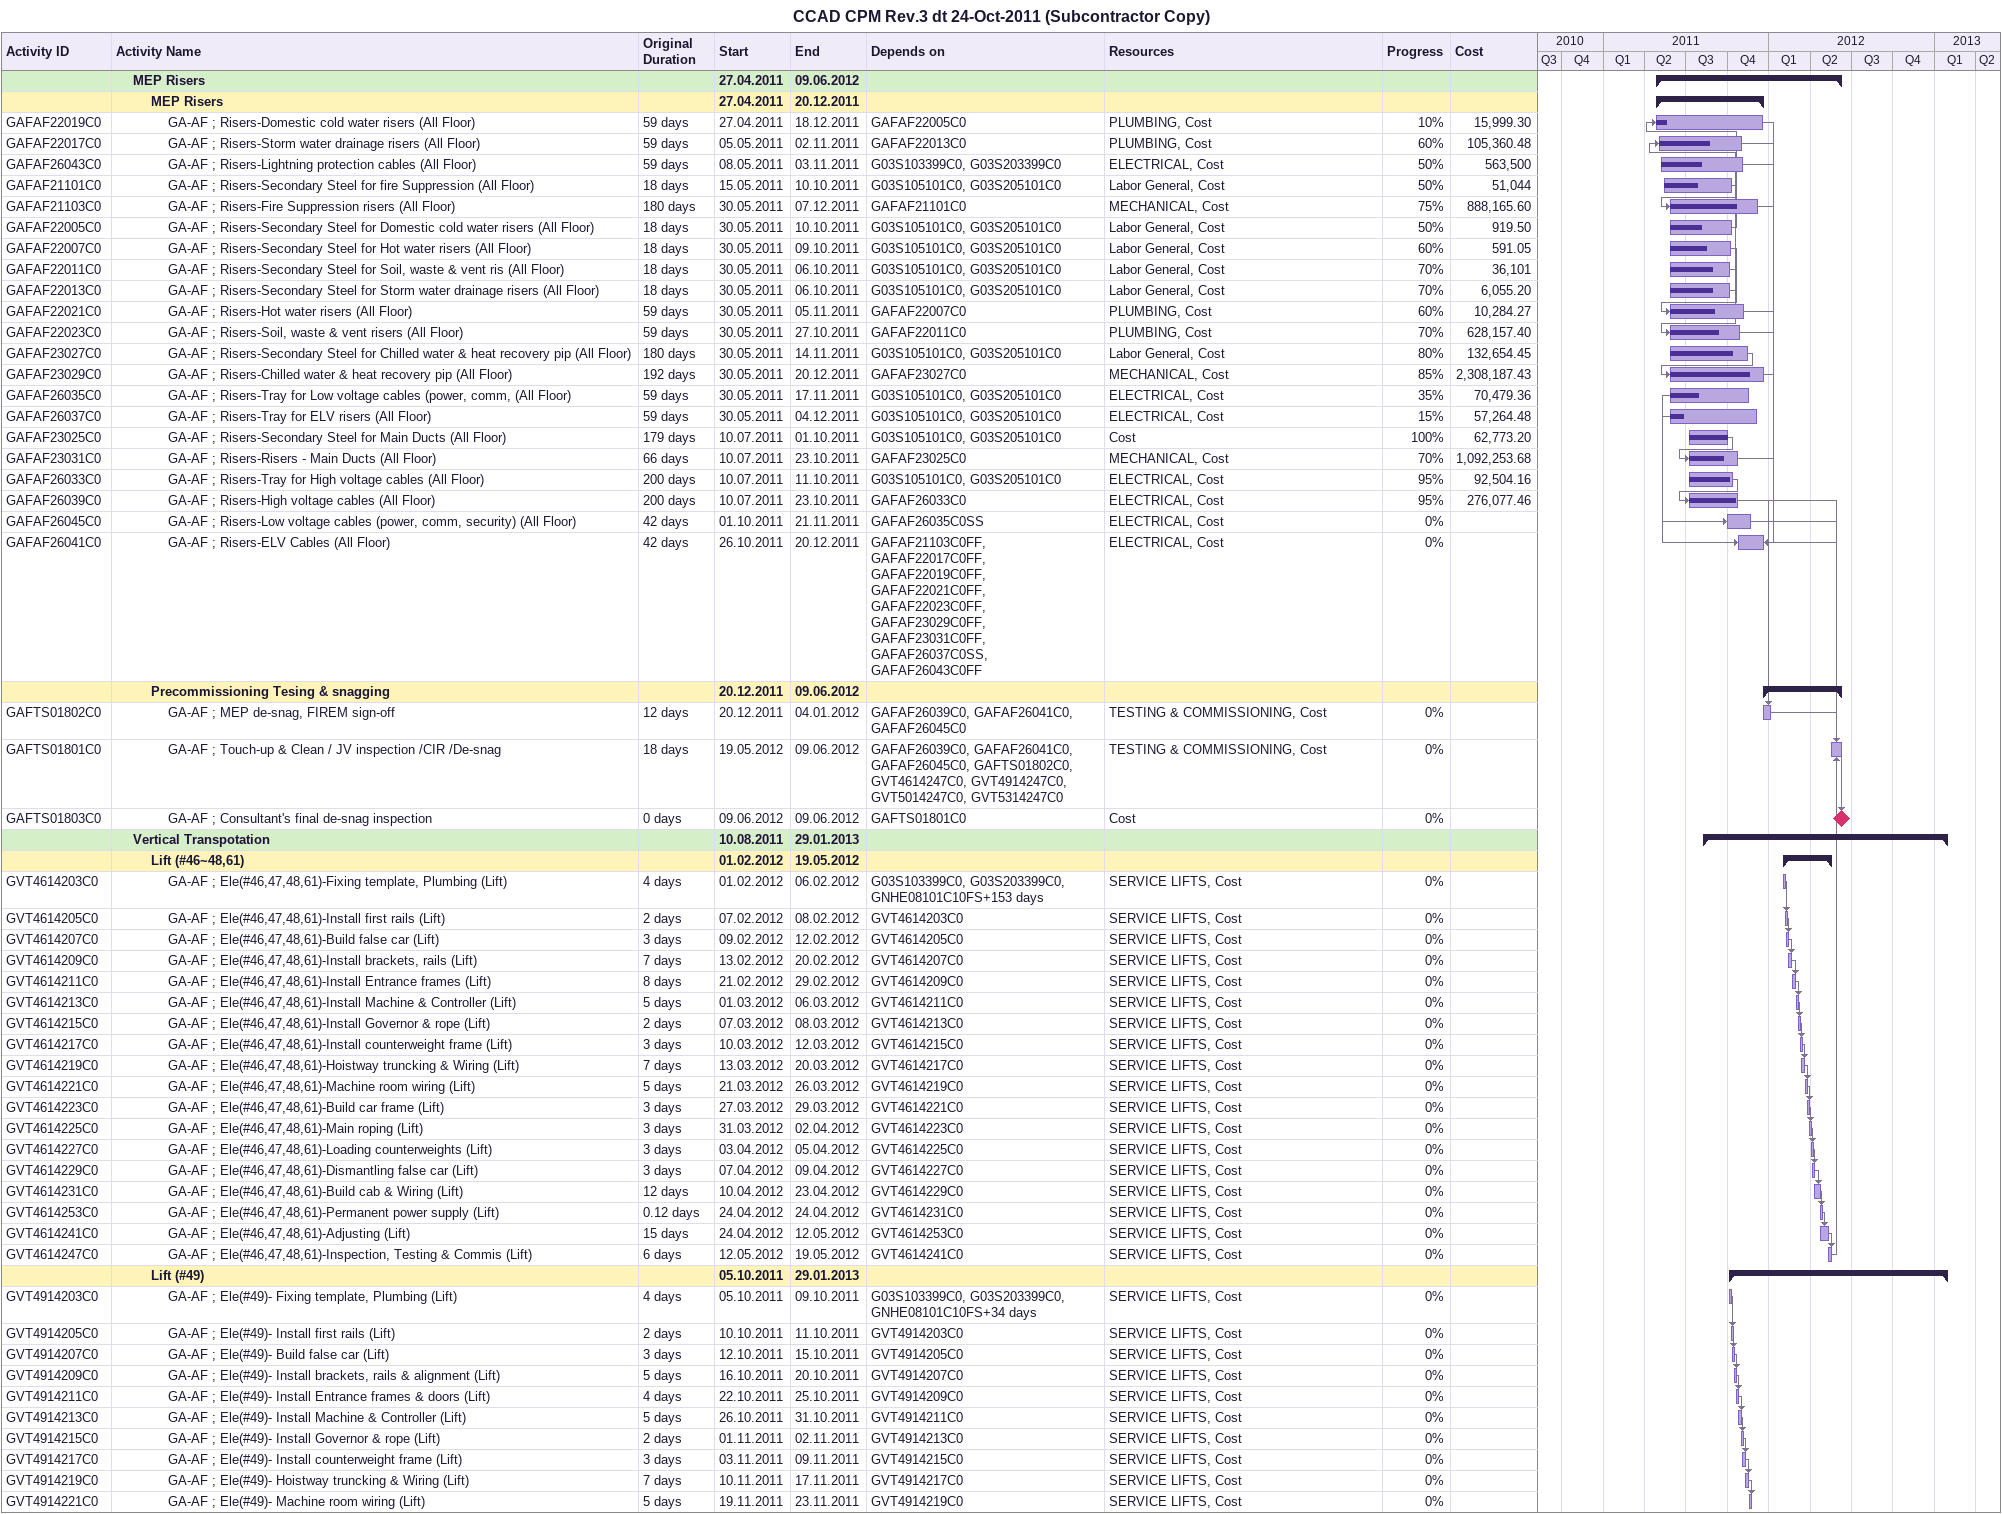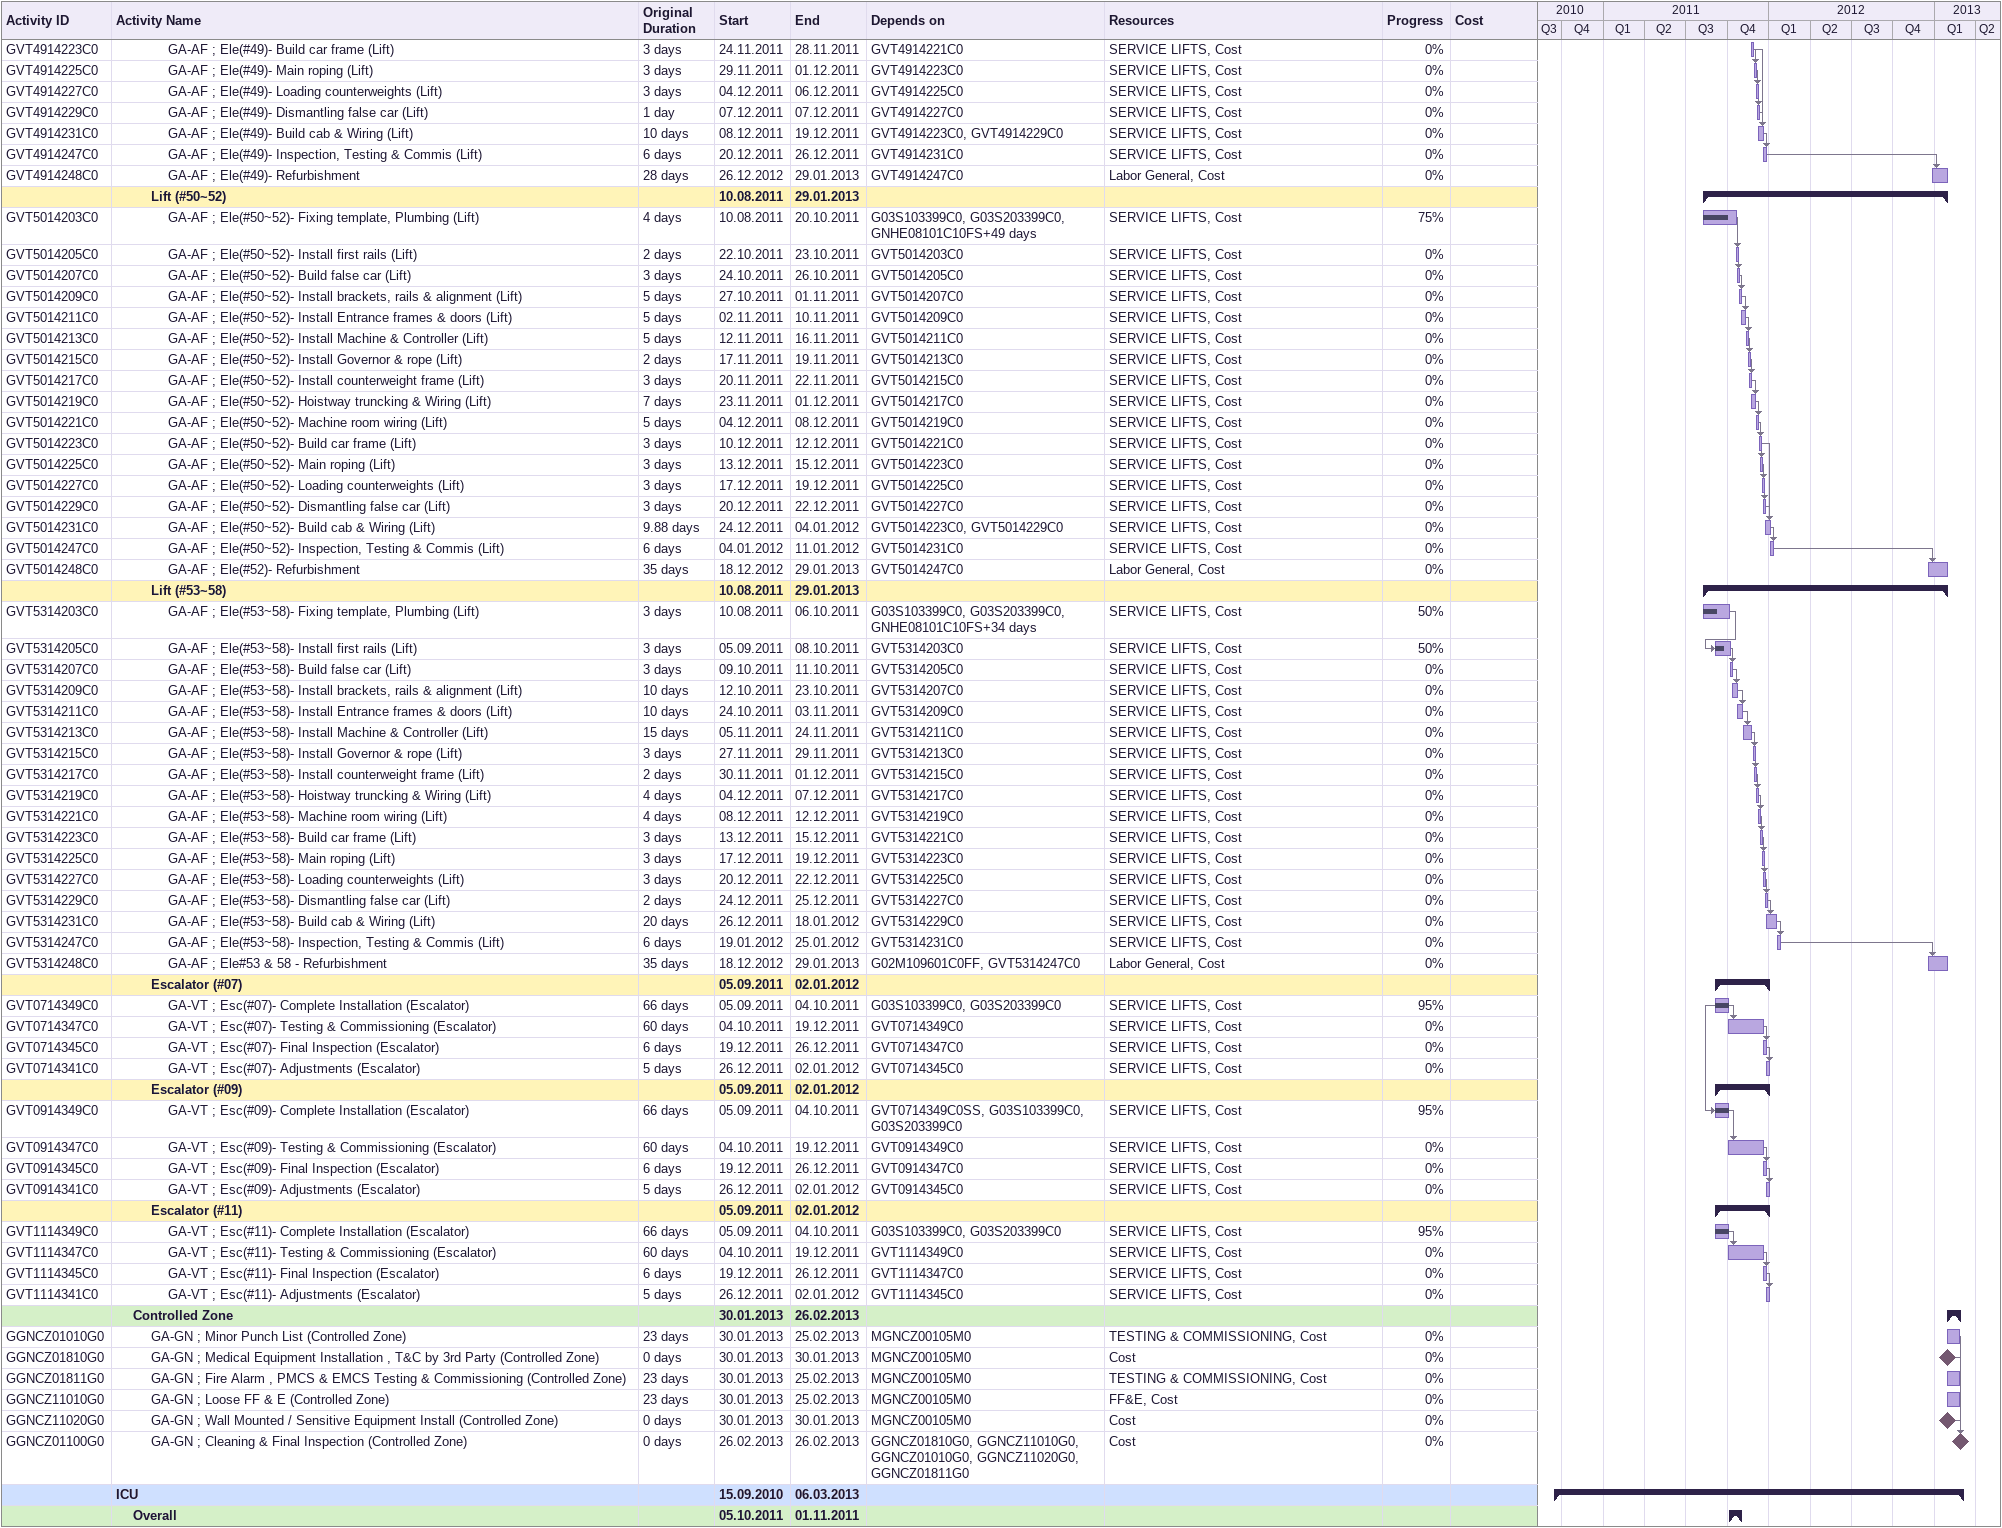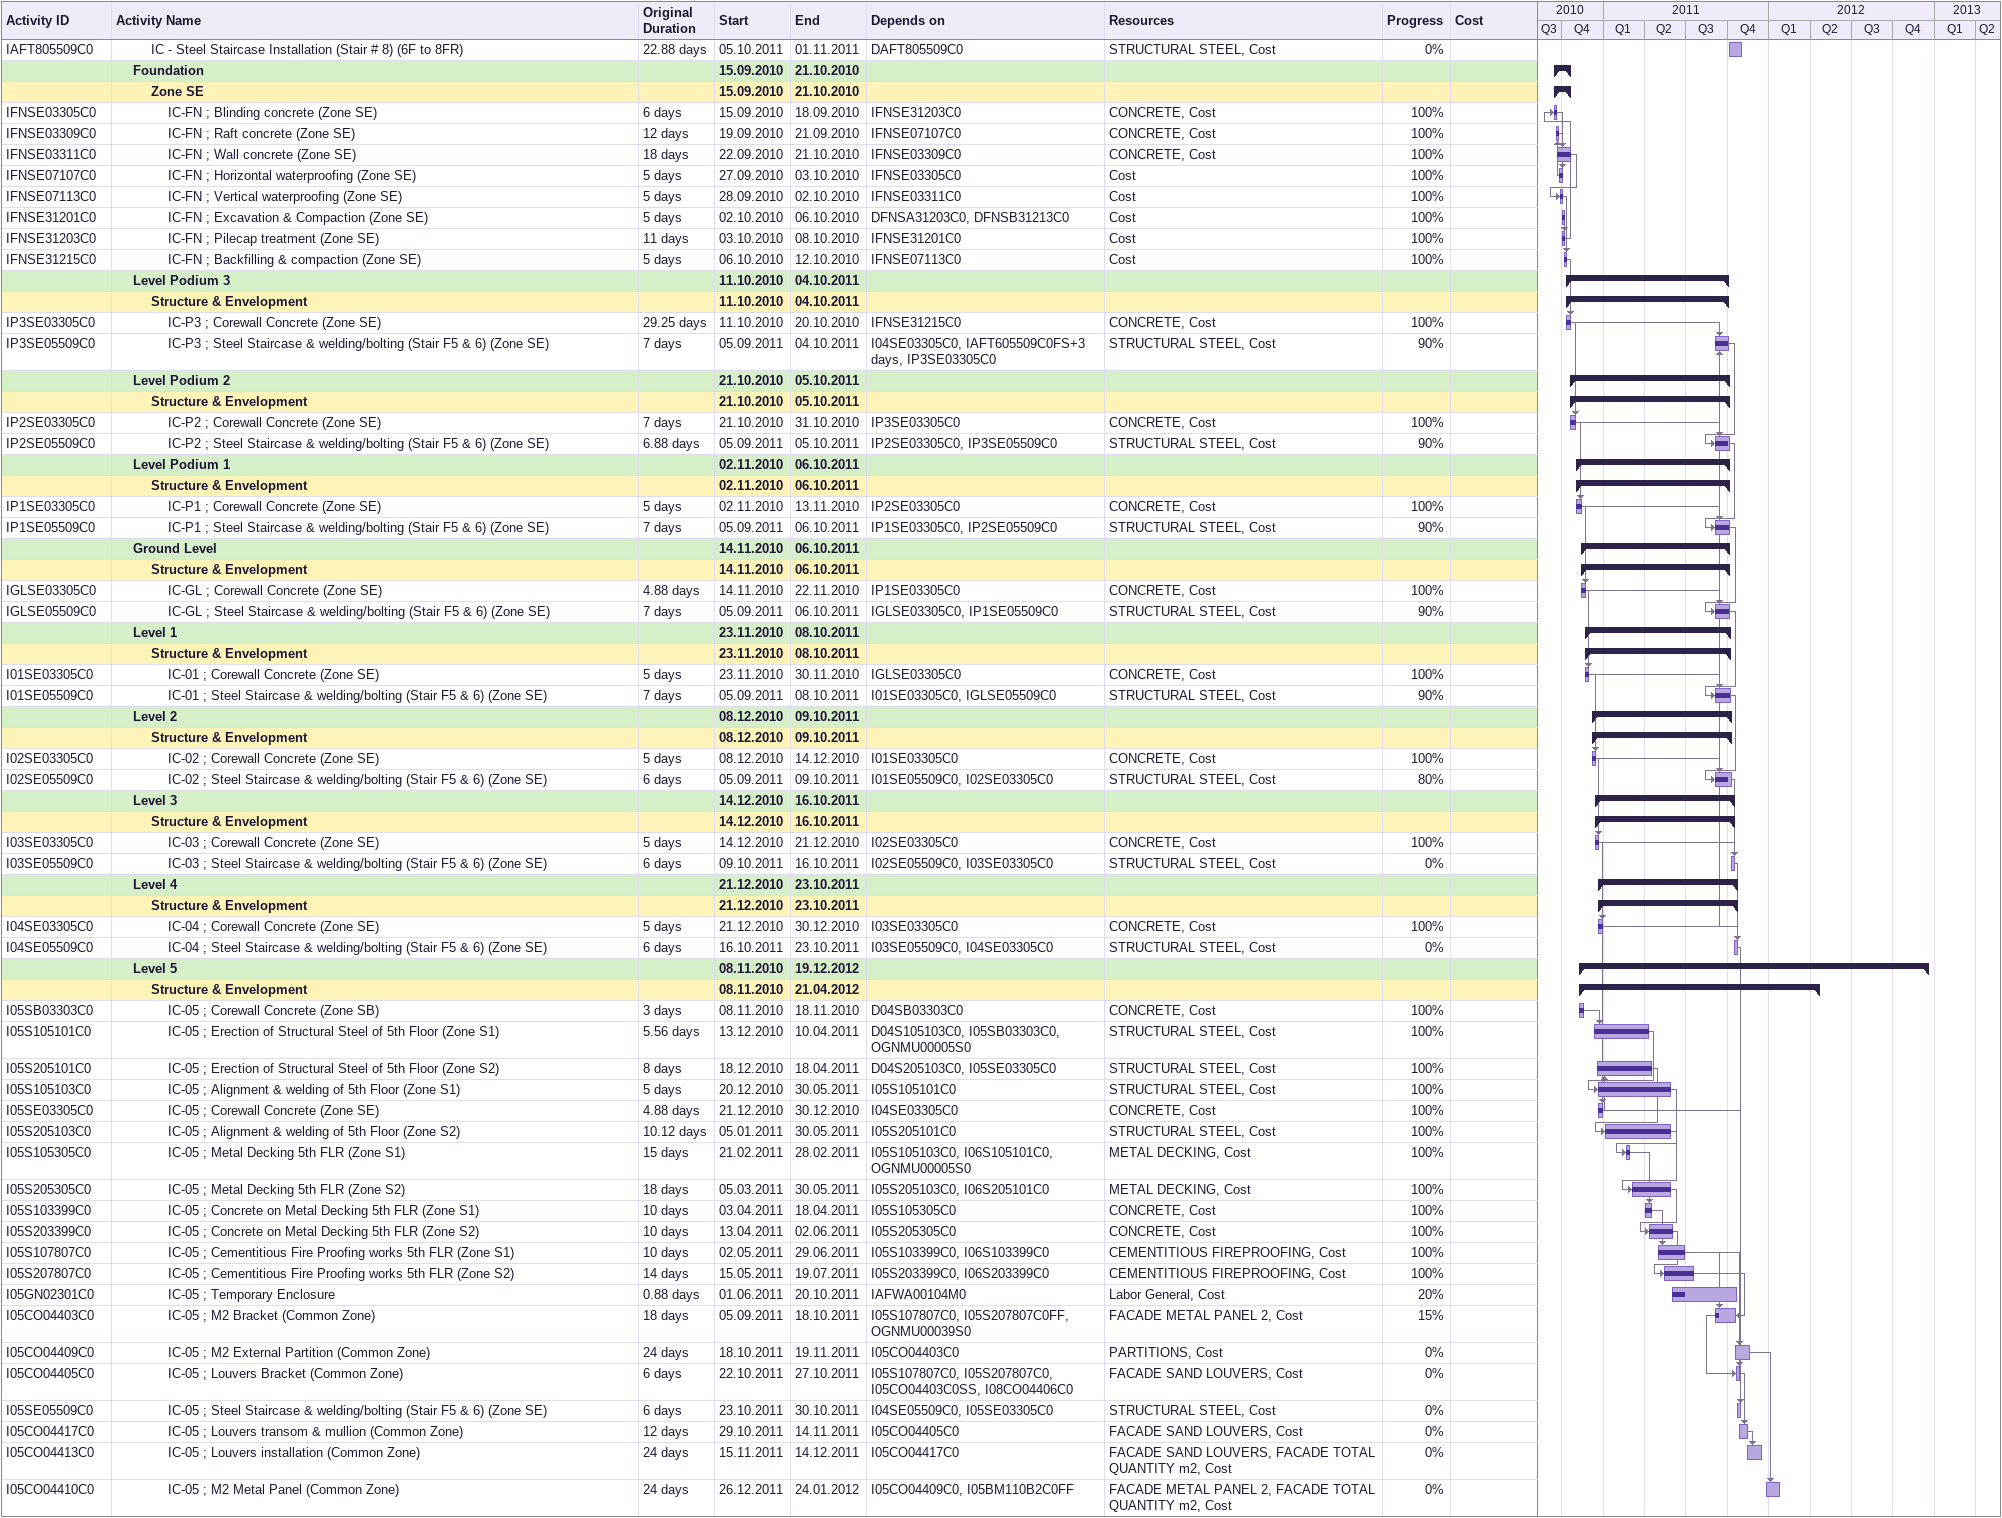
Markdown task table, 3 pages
CCAD CPM Rev.3 dt 24-Oct-2011 (Subcontractor Copy)

| ID | Level | Task | Original duration | Start | Finish | Predecessors | Resources | % complete | Cost |
|---|---|---|---|---|---|---|---|---|---|
|  | 2 | **MEP Risers** |  | 2011-04-27 | 2012-06-09 |  |  |  |  |
|  | 3 | **MEP Risers** |  | 2011-04-27 | 2011-12-20 |  |  |  |  |
| GAFAF22019C0 | 4 | GA-AF ; Risers-Domestic cold water risers (All Floor) | 59d | 2011-04-27 | 2011-12-18 | GAFAF22005C0 | PLUMBING, Cost | 10 | 15999.30 |
| GAFAF22017C0 | 4 | GA-AF ; Risers-Storm water drainage risers (All Floor) | 59d | 2011-05-05 | 2011-11-02 | GAFAF22013C0 | PLUMBING, Cost | 60 | 105360.48 |
| GAFAF26043C0 | 4 | GA-AF ; Risers-Lightning protection cables (All Floor) | 59d | 2011-05-08 | 2011-11-03 | G03S103399C0, G03S203399C0 | ELECTRICAL, Cost | 50 | 563500 |
| GAFAF21101C0 | 4 | GA-AF ; Risers-Secondary Steel for fire Suppression (All Floor) | 18d | 2011-05-15 | 2011-10-10 | G03S105101C0, G03S205101C0 | Labor General, Cost | 50 | 51044 |
| GAFAF21103C0 | 4 | GA-AF ; Risers-Fire Suppression risers (All Floor) | 180d | 2011-05-30 | 2011-12-07 | GAFAF21101C0 | MECHANICAL, Cost | 75 | 888165.60 |
| GAFAF22005C0 | 4 | GA-AF ; Risers-Secondary Steel for Domestic cold water risers (All Floor) | 18d | 2011-05-30 | 2011-10-10 | G03S105101C0, G03S205101C0 | Labor General, Cost | 50 | 919.50 |
| GAFAF22007C0 | 4 | GA-AF ; Risers-Secondary Steel for Hot water risers (All Floor) | 18d | 2011-05-30 | 2011-10-09 | G03S105101C0, G03S205101C0 | Labor General, Cost | 60 | 591.05 |
| GAFAF22011C0 | 4 | GA-AF ; Risers-Secondary Steel for Soil, waste & vent ris (All Floor) | 18d | 2011-05-30 | 2011-10-06 | G03S105101C0, G03S205101C0 | Labor General, Cost | 70 | 36101 |
| GAFAF22013C0 | 4 | GA-AF ; Risers-Secondary Steel for Storm water drainage risers (All Floor) | 18d | 2011-05-30 | 2011-10-06 | G03S105101C0, G03S205101C0 | Labor General, Cost | 70 | 6055.20 |
| GAFAF22021C0 | 4 | GA-AF ; Risers-Hot water risers (All Floor) | 59d | 2011-05-30 | 2011-11-05 | GAFAF22007C0 | PLUMBING, Cost | 60 | 10284.27 |
| GAFAF22023C0 | 4 | GA-AF ; Risers-Soil, waste & vent risers (All Floor) | 59d | 2011-05-30 | 2011-10-27 | GAFAF22011C0 | PLUMBING, Cost | 70 | 628157.40 |
| GAFAF23027C0 | 4 | GA-AF ; Risers-Secondary Steel for Chilled water & heat recovery pip (All Floor) | 180d | 2011-05-30 | 2011-11-14 | G03S105101C0, G03S205101C0 | Labor General, Cost | 80 | 132654.45 |
| GAFAF23029C0 | 4 | GA-AF ; Risers-Chilled water & heat recovery pip (All Floor) | 192d | 2011-05-30 | 2011-12-20 | GAFAF23027C0 | MECHANICAL, Cost | 85 | 2308187.43 |
| GAFAF26035C0 | 4 | GA-AF ; Risers-Tray for Low voltage cables (power, comm, (All Floor) | 59d | 2011-05-30 | 2011-11-17 | G03S105101C0, G03S205101C0 | ELECTRICAL, Cost | 35 | 70479.36 |
| GAFAF26037C0 | 4 | GA-AF ; Risers-Tray for ELV risers (All Floor) | 59d | 2011-05-30 | 2011-12-04 | G03S105101C0, G03S205101C0 | ELECTRICAL, Cost | 15 | 57264.48 |
| GAFAF23025C0 | 4 | GA-AF ; Risers-Secondary Steel for Main Ducts (All Floor) | 179d | 2011-07-10 | 2011-10-01 | G03S105101C0, G03S205101C0 | Cost | 100 | 62773.20 |
| GAFAF23031C0 | 4 | GA-AF ; Risers-Risers - Main Ducts (All Floor) | 66d | 2011-07-10 | 2011-10-23 | GAFAF23025C0 | MECHANICAL, Cost | 70 | 1092253.68 |
| GAFAF26033C0 | 4 | GA-AF ; Risers-Tray for High voltage cables (All Floor) | 200d | 2011-07-10 | 2011-10-11 | G03S105101C0, G03S205101C0 | ELECTRICAL, Cost | 95 | 92504.16 |
| GAFAF26039C0 | 4 | GA-AF ; Risers-High voltage cables (All Floor) | 200d | 2011-07-10 | 2011-10-23 | GAFAF26033C0 | ELECTRICAL, Cost | 95 | 276077.46 |
| GAFAF26045C0 | 4 | GA-AF ; Risers-Low voltage cables (power, comm, security) (All Floor) | 42d | 2011-10-01 | 2011-11-21 | GAFAF26035C0SS | ELECTRICAL, Cost | 0 |  |
| GAFAF26041C0 | 4 | GA-AF ; Risers-ELV Cables (All Floor) | 42d | 2011-10-26 | 2011-12-20 | GAFAF21103C0FF, GAFAF22017C0FF, GAFAF22019C0FF, GAFAF22021C0FF, GAFAF22023C0FF, GAFAF23029C0FF, GAFAF23031C0FF, GAFAF26037C0SS, GAFAF26043C0FF | ELECTRICAL, Cost | 0 |  |
|  | 3 | **Precommissioning Tesing & snagging** |  | 2011-12-20 | 2012-06-09 |  |  |  |  |
| GAFTS01802C0 | 4 | GA-AF ; MEP de-snag, FIREM sign-off | 12d | 2011-12-20 | 2012-01-04 | GAFAF26039C0, GAFAF26041C0, GAFAF26045C0 | TESTING & COMMISSIONING, Cost | 0 |  |
| GAFTS01801C0 | 4 | GA-AF ; Touch-up & Clean / JV inspection /CIR /De-snag | 18d | 2012-05-19 | 2012-06-09 | GAFAF26039C0, GAFAF26041C0, GAFAF26045C0, GAFTS01802C0, GVT4614247C0, GVT4914247C0, GVT5014247C0, GVT5314247C0 | TESTING & COMMISSIONING, Cost | 0 |  |
| GAFTS01803C0 | 4 | GA-AF ; Consultant's final de-snag inspection | 0d | 2012-06-09 | 2012-06-09 | GAFTS01801C0 | Cost | 0 |  |
|  | 2 | **Vertical Transpotation** |  | 2011-08-10 | 2013-01-29 |  |  |  |  |
|  | 3 | **Lift (#46~48,61)** |  | 2012-02-01 | 2012-05-19 |  |  |  |  |
| GVT4614203C0 | 4 | GA-AF ; Ele(#46,47,48,61)-Fixing template, Plumbing (Lift) | 4d | 2012-02-01 | 2012-02-06 | G03S103399C0, G03S203399C0, GNHE08101C10FS+153d | SERVICE LIFTS, Cost | 0 |  |
| GVT4614205C0 | 4 | GA-AF ; Ele(#46,47,48,61)-Install first rails (Lift) | 2d | 2012-02-07 | 2012-02-08 | GVT4614203C0 | SERVICE LIFTS, Cost | 0 |  |
| GVT4614207C0 | 4 | GA-AF ; Ele(#46,47,48,61)-Build false car (Lift) | 3d | 2012-02-09 | 2012-02-12 | GVT4614205C0 | SERVICE LIFTS, Cost | 0 |  |
| GVT4614209C0 | 4 | GA-AF ; Ele(#46,47,48,61)-Install brackets, rails (Lift) | 7d | 2012-02-13 | 2012-02-20 | GVT4614207C0 | SERVICE LIFTS, Cost | 0 |  |
| GVT4614211C0 | 4 | GA-AF ; Ele(#46,47,48,61)-Install Entrance frames (Lift) | 8d | 2012-02-21 | 2012-02-29 | GVT4614209C0 | SERVICE LIFTS, Cost | 0 |  |
| GVT4614213C0 | 4 | GA-AF ; Ele(#46,47,48,61)-Install Machine & Controller (Lift) | 5d | 2012-03-01 | 2012-03-06 | GVT4614211C0 | SERVICE LIFTS, Cost | 0 |  |
| GVT4614215C0 | 4 | GA-AF ; Ele(#46,47,48,61)-Install Governor & rope (Lift) | 2d | 2012-03-07 | 2012-03-08 | GVT4614213C0 | SERVICE LIFTS, Cost | 0 |  |
| GVT4614217C0 | 4 | GA-AF ; Ele(#46,47,48,61)-Install counterweight frame (Lift) | 3d | 2012-03-10 | 2012-03-12 | GVT4614215C0 | SERVICE LIFTS, Cost | 0 |  |
| GVT4614219C0 | 4 | GA-AF ; Ele(#46,47,48,61)-Hoistway truncking & Wiring (Lift) | 7d | 2012-03-13 | 2012-03-20 | GVT4614217C0 | SERVICE LIFTS, Cost | 0 |  |
| GVT4614221C0 | 4 | GA-AF ; Ele(#46,47,48,61)-Machine room wiring (Lift) | 5d | 2012-03-21 | 2012-03-26 | GVT4614219C0 | SERVICE LIFTS, Cost | 0 |  |
| GVT4614223C0 | 4 | GA-AF ; Ele(#46,47,48,61)-Build car frame (Lift) | 3d | 2012-03-27 | 2012-03-29 | GVT4614221C0 | SERVICE LIFTS, Cost | 0 |  |
| GVT4614225C0 | 4 | GA-AF ; Ele(#46,47,48,61)-Main roping (Lift) | 3d | 2012-03-31 | 2012-04-02 | GVT4614223C0 | SERVICE LIFTS, Cost | 0 |  |
| GVT4614227C0 | 4 | GA-AF ; Ele(#46,47,48,61)-Loading counterweights (Lift) | 3d | 2012-04-03 | 2012-04-05 | GVT4614225C0 | SERVICE LIFTS, Cost | 0 |  |
| GVT4614229C0 | 4 | GA-AF ; Ele(#46,47,48,61)-Dismantling false car (Lift) | 3d | 2012-04-07 | 2012-04-09 | GVT4614227C0 | SERVICE LIFTS, Cost | 0 |  |
| GVT4614231C0 | 4 | GA-AF ; Ele(#46,47,48,61)-Build cab & Wiring (Lift) | 12d | 2012-04-10 | 2012-04-23 | GVT4614229C0 | SERVICE LIFTS, Cost | 0 |  |
| GVT4614253C0 | 4 | GA-AF ; Ele(#46,47,48,61)-Permanent power supply (Lift) | 0.12d | 2012-04-24 | 2012-04-24 | GVT4614231C0 | SERVICE LIFTS, Cost | 0 |  |
| GVT4614241C0 | 4 | GA-AF ; Ele(#46,47,48,61)-Adjusting (Lift) | 15d | 2012-04-24 | 2012-05-12 | GVT4614253C0 | SERVICE LIFTS, Cost | 0 |  |
| GVT4614247C0 | 4 | GA-AF ; Ele(#46,47,48,61)-Inspection, Testing & Commis (Lift) | 6d | 2012-05-12 | 2012-05-19 | GVT4614241C0 | SERVICE LIFTS, Cost | 0 |  |
|  | 3 | **Lift (#49)** |  | 2011-10-05 | 2013-01-29 |  |  |  |  |
| GVT4914203C0 | 4 | GA-AF ; Ele(#49)- Fixing template, Plumbing (Lift) | 4d | 2011-10-05 | 2011-10-09 | G03S103399C0, G03S203399C0, GNHE08101C10FS+34d | SERVICE LIFTS, Cost | 0 |  |
| GVT4914205C0 | 4 | GA-AF ; Ele(#49)- Install first rails (Lift) | 2d | 2011-10-10 | 2011-10-11 | GVT4914203C0 | SERVICE LIFTS, Cost | 0 |  |
| GVT4914207C0 | 4 | GA-AF ; Ele(#49)- Build false car (Lift) | 3d | 2011-10-12 | 2011-10-15 | GVT4914205C0 | SERVICE LIFTS, Cost | 0 |  |
| GVT4914209C0 | 4 | GA-AF ; Ele(#49)- Install brackets, rails & alignment (Lift) | 5d | 2011-10-16 | 2011-10-20 | GVT4914207C0 | SERVICE LIFTS, Cost | 0 |  |
| GVT4914211C0 | 4 | GA-AF ; Ele(#49)- Install Entrance frames & doors (Lift) | 4d | 2011-10-22 | 2011-10-25 | GVT4914209C0 | SERVICE LIFTS, Cost | 0 |  |
| GVT4914213C0 | 4 | GA-AF ; Ele(#49)- Install Machine & Controller (Lift) | 5d | 2011-10-26 | 2011-10-31 | GVT4914211C0 | SERVICE LIFTS, Cost | 0 |  |
| GVT4914215C0 | 4 | GA-AF ; Ele(#49)- Install Governor & rope (Lift) | 2d | 2011-11-01 | 2011-11-02 | GVT4914213C0 | SERVICE LIFTS, Cost | 0 |  |
| GVT4914217C0 | 4 | GA-AF ; Ele(#49)- Install counterweight frame (Lift) | 3d | 2011-11-03 | 2011-11-09 | GVT4914215C0 | SERVICE LIFTS, Cost | 0 |  |
| GVT4914219C0 | 4 | GA-AF ; Ele(#49)- Hoistway truncking & Wiring (Lift) | 7d | 2011-11-10 | 2011-11-17 | GVT4914217C0 | SERVICE LIFTS, Cost | 0 |  |
| GVT4914221C0 | 4 | GA-AF ; Ele(#49)- Machine room wiring (Lift) | 5d | 2011-11-19 | 2011-11-23 | GVT4914219C0 | SERVICE LIFTS, Cost | 0 |  |
| GVT4914223C0 | 4 | GA-AF ; Ele(#49)- Build car frame (Lift) | 3d | 2011-11-24 | 2011-11-28 | GVT4914221C0 | SERVICE LIFTS, Cost | 0 |  |
| GVT4914225C0 | 4 | GA-AF ; Ele(#49)- Main roping (Lift) | 3d | 2011-11-29 | 2011-12-01 | GVT4914223C0 | SERVICE LIFTS, Cost | 0 |  |
| GVT4914227C0 | 4 | GA-AF ; Ele(#49)- Loading counterweights (Lift) | 3d | 2011-12-04 | 2011-12-06 | GVT4914225C0 | SERVICE LIFTS, Cost | 0 |  |
| GVT4914229C0 | 4 | GA-AF ; Ele(#49)- Dismantling false car (Lift) | 1d | 2011-12-07 | 2011-12-07 | GVT4914227C0 | SERVICE LIFTS, Cost | 0 |  |
| GVT4914231C0 | 4 | GA-AF ; Ele(#49)- Build cab & Wiring (Lift) | 10d | 2011-12-08 | 2011-12-19 | GVT4914223C0, GVT4914229C0 | SERVICE LIFTS, Cost | 0 |  |
| GVT4914247C0 | 4 | GA-AF ; Ele(#49)- Inspection, Testing & Commis (Lift) | 6d | 2011-12-20 | 2011-12-26 | GVT4914231C0 | SERVICE LIFTS, Cost | 0 |  |
| GVT4914248C0 | 4 | GA-AF ; Ele(#49)- Refurbishment | 28d | 2012-12-26 | 2013-01-29 | GVT4914247C0 | Labor General, Cost | 0 |  |
|  | 3 | **Lift (#50~52)** |  | 2011-08-10 | 2013-01-29 |  |  |  |  |
| GVT5014203C0 | 4 | GA-AF ; Ele(#50~52)- Fixing template, Plumbing (Lift) | 4d | 2011-08-10 | 2011-10-20 | G03S103399C0, G03S203399C0, GNHE08101C10FS+49d | SERVICE LIFTS, Cost | 75 |  |
| GVT5014205C0 | 4 | GA-AF ; Ele(#50~52)- Install first rails (Lift) | 2d | 2011-10-22 | 2011-10-23 | GVT5014203C0 | SERVICE LIFTS, Cost | 0 |  |
| GVT5014207C0 | 4 | GA-AF ; Ele(#50~52)- Build false car (Lift) | 3d | 2011-10-24 | 2011-10-26 | GVT5014205C0 | SERVICE LIFTS, Cost | 0 |  |
| GVT5014209C0 | 4 | GA-AF ; Ele(#50~52)- Install brackets, rails & alignment (Lift) | 5d | 2011-10-27 | 2011-11-01 | GVT5014207C0 | SERVICE LIFTS, Cost | 0 |  |
| GVT5014211C0 | 4 | GA-AF ; Ele(#50~52)- Install Entrance frames & doors (Lift) | 5d | 2011-11-02 | 2011-11-10 | GVT5014209C0 | SERVICE LIFTS, Cost | 0 |  |
| GVT5014213C0 | 4 | GA-AF ; Ele(#50~52)- Install Machine & Controller (Lift) | 5d | 2011-11-12 | 2011-11-16 | GVT5014211C0 | SERVICE LIFTS, Cost | 0 |  |
| GVT5014215C0 | 4 | GA-AF ; Ele(#50~52)- Install Governor & rope (Lift) | 2d | 2011-11-17 | 2011-11-19 | GVT5014213C0 | SERVICE LIFTS, Cost | 0 |  |
| GVT5014217C0 | 4 | GA-AF ; Ele(#50~52)- Install counterweight frame (Lift) | 3d | 2011-11-20 | 2011-11-22 | GVT5014215C0 | SERVICE LIFTS, Cost | 0 |  |
| GVT5014219C0 | 4 | GA-AF ; Ele(#50~52)- Hoistway truncking & Wiring (Lift) | 7d | 2011-11-23 | 2011-12-01 | GVT5014217C0 | SERVICE LIFTS, Cost | 0 |  |
| GVT5014221C0 | 4 | GA-AF ; Ele(#50~52)- Machine room wiring (Lift) | 5d | 2011-12-04 | 2011-12-08 | GVT5014219C0 | SERVICE LIFTS, Cost | 0 |  |
| GVT5014223C0 | 4 | GA-AF ; Ele(#50~52)- Build car frame (Lift) | 3d | 2011-12-10 | 2011-12-12 | GVT5014221C0 | SERVICE LIFTS, Cost | 0 |  |
| GVT5014225C0 | 4 | GA-AF ; Ele(#50~52)- Main roping (Lift) | 3d | 2011-12-13 | 2011-12-15 | GVT5014223C0 | SERVICE LIFTS, Cost | 0 |  |
| GVT5014227C0 | 4 | GA-AF ; Ele(#50~52)- Loading counterweights (Lift) | 3d | 2011-12-17 | 2011-12-19 | GVT5014225C0 | SERVICE LIFTS, Cost | 0 |  |
| GVT5014229C0 | 4 | GA-AF ; Ele(#50~52)- Dismantling false car (Lift) | 3d | 2011-12-20 | 2011-12-22 | GVT5014227C0 | SERVICE LIFTS, Cost | 0 |  |
| GVT5014231C0 | 4 | GA-AF ; Ele(#50~52)- Build cab & Wiring (Lift) | 9.88d | 2011-12-24 | 2012-01-04 | GVT5014223C0, GVT5014229C0 | SERVICE LIFTS, Cost | 0 |  |
| GVT5014247C0 | 4 | GA-AF ; Ele(#50~52)- Inspection, Testing & Commis (Lift) | 6d | 2012-01-04 | 2012-01-11 | GVT5014231C0 | SERVICE LIFTS, Cost | 0 |  |
| GVT5014248C0 | 4 | GA-AF ; Ele(#52)- Refurbishment | 35d | 2012-12-18 | 2013-01-29 | GVT5014247C0 | Labor General, Cost | 0 |  |
|  | 3 | **Lift (#53~58)** |  | 2011-08-10 | 2013-01-29 |  |  |  |  |
| GVT5314203C0 | 4 | GA-AF ; Ele(#53~58)- Fixing template, Plumbing (Lift) | 3d | 2011-08-10 | 2011-10-06 | G03S103399C0, G03S203399C0, GNHE08101C10FS+34d | SERVICE LIFTS, Cost | 50 |  |
| GVT5314205C0 | 4 | GA-AF ; Ele(#53~58)- Install first rails (Lift) | 3d | 2011-09-05 | 2011-10-08 | GVT5314203C0 | SERVICE LIFTS, Cost | 50 |  |
| GVT5314207C0 | 4 | GA-AF ; Ele(#53~58)- Build false car (Lift) | 3d | 2011-10-09 | 2011-10-11 | GVT5314205C0 | SERVICE LIFTS, Cost | 0 |  |
| GVT5314209C0 | 4 | GA-AF ; Ele(#53~58)- Install brackets, rails & alignment (Lift) | 10d | 2011-10-12 | 2011-10-23 | GVT5314207C0 | SERVICE LIFTS, Cost | 0 |  |
| GVT5314211C0 | 4 | GA-AF ; Ele(#53~58)- Install Entrance frames & doors (Lift) | 10d | 2011-10-24 | 2011-11-03 | GVT5314209C0 | SERVICE LIFTS, Cost | 0 |  |
| GVT5314213C0 | 4 | GA-AF ; Ele(#53~58)- Install Machine & Controller (Lift) | 15d | 2011-11-05 | 2011-11-24 | GVT5314211C0 | SERVICE LIFTS, Cost | 0 |  |
| GVT5314215C0 | 4 | GA-AF ; Ele(#53~58)- Install Governor & rope (Lift) | 3d | 2011-11-27 | 2011-11-29 | GVT5314213C0 | SERVICE LIFTS, Cost | 0 |  |
| GVT5314217C0 | 4 | GA-AF ; Ele(#53~58)- Install counterweight frame (Lift) | 2d | 2011-11-30 | 2011-12-01 | GVT5314215C0 | SERVICE LIFTS, Cost | 0 |  |
| GVT5314219C0 | 4 | GA-AF ; Ele(#53~58)- Hoistway truncking & Wiring (Lift) | 4d | 2011-12-04 | 2011-12-07 | GVT5314217C0 | SERVICE LIFTS, Cost | 0 |  |
| GVT5314221C0 | 4 | GA-AF ; Ele(#53~58)- Machine room wiring (Lift) | 4d | 2011-12-08 | 2011-12-12 | GVT5314219C0 | SERVICE LIFTS, Cost | 0 |  |
| GVT5314223C0 | 4 | GA-AF ; Ele(#53~58)- Build car frame (Lift) | 3d | 2011-12-13 | 2011-12-15 | GVT5314221C0 | SERVICE LIFTS, Cost | 0 |  |
| GVT5314225C0 | 4 | GA-AF ; Ele(#53~58)- Main roping (Lift) | 3d | 2011-12-17 | 2011-12-19 | GVT5314223C0 | SERVICE LIFTS, Cost | 0 |  |
| GVT5314227C0 | 4 | GA-AF ; Ele(#53~58)- Loading counterweights (Lift) | 3d | 2011-12-20 | 2011-12-22 | GVT5314225C0 | SERVICE LIFTS, Cost | 0 |  |
| GVT5314229C0 | 4 | GA-AF ; Ele(#53~58)- Dismantling false car (Lift) | 2d | 2011-12-24 | 2011-12-25 | GVT5314227C0 | SERVICE LIFTS, Cost | 0 |  |
| GVT5314231C0 | 4 | GA-AF ; Ele(#53~58)- Build cab & Wiring (Lift) | 20d | 2011-12-26 | 2012-01-18 | GVT5314229C0 | SERVICE LIFTS, Cost | 0 |  |
| GVT5314247C0 | 4 | GA-AF ; Ele(#53~58)- Inspection, Testing & Commis (Lift) | 6d | 2012-01-19 | 2012-01-25 | GVT5314231C0 | SERVICE LIFTS, Cost | 0 |  |
| GVT5314248C0 | 4 | GA-AF ; Ele#53 & 58 - Refurbishment | 35d | 2012-12-18 | 2013-01-29 | G02M109601C0FF, GVT5314247C0 | Labor General, Cost | 0 |  |
|  | 3 | **Escalator (#07)** |  | 2011-09-05 | 2012-01-02 |  |  |  |  |
| GVT0714349C0 | 4 | GA-VT ; Esc(#07)- Complete Installation (Escalator) | 66d | 2011-09-05 | 2011-10-04 | G03S103399C0, G03S203399C0 | SERVICE LIFTS, Cost | 95 |  |
| GVT0714347C0 | 4 | GA-VT ; Esc(#07)- Testing & Commissioning (Escalator) | 60d | 2011-10-04 | 2011-12-19 | GVT0714349C0 | SERVICE LIFTS, Cost | 0 |  |
| GVT0714345C0 | 4 | GA-VT ; Esc(#07)- Final Inspection (Escalator) | 6d | 2011-12-19 | 2011-12-26 | GVT0714347C0 | SERVICE LIFTS, Cost | 0 |  |
| GVT0714341C0 | 4 | GA-VT ; Esc(#07)- Adjustments (Escalator) | 5d | 2011-12-26 | 2012-01-02 | GVT0714345C0 | SERVICE LIFTS, Cost | 0 |  |
|  | 3 | **Escalator (#09)** |  | 2011-09-05 | 2012-01-02 |  |  |  |  |
| GVT0914349C0 | 4 | GA-VT ; Esc(#09)- Complete Installation (Escalator) | 66d | 2011-09-05 | 2011-10-04 | GVT0714349C0SS, G03S103399C0, G03S203399C0 | SERVICE LIFTS, Cost | 95 |  |
| GVT0914347C0 | 4 | GA-VT ; Esc(#09)- Testing & Commissioning (Escalator) | 60d | 2011-10-04 | 2011-12-19 | GVT0914349C0 | SERVICE LIFTS, Cost | 0 |  |
| GVT0914345C0 | 4 | GA-VT ; Esc(#09)- Final Inspection (Escalator) | 6d | 2011-12-19 | 2011-12-26 | GVT0914347C0 | SERVICE LIFTS, Cost | 0 |  |
| GVT0914341C0 | 4 | GA-VT ; Esc(#09)- Adjustments (Escalator) | 5d | 2011-12-26 | 2012-01-02 | GVT0914345C0 | SERVICE LIFTS, Cost | 0 |  |
|  | 3 | **Escalator (#11)** |  | 2011-09-05 | 2012-01-02 |  |  |  |  |
| GVT1114349C0 | 4 | GA-VT ; Esc(#11)- Complete Installation (Escalator) | 66d | 2011-09-05 | 2011-10-04 | G03S103399C0, G03S203399C0 | SERVICE LIFTS, Cost | 95 |  |
| GVT1114347C0 | 4 | GA-VT ; Esc(#11)- Testing & Commissioning (Escalator) | 60d | 2011-10-04 | 2011-12-19 | GVT1114349C0 | SERVICE LIFTS, Cost | 0 |  |
| GVT1114345C0 | 4 | GA-VT ; Esc(#11)- Final Inspection (Escalator) | 6d | 2011-12-19 | 2011-12-26 | GVT1114347C0 | SERVICE LIFTS, Cost | 0 |  |
| GVT1114341C0 | 4 | GA-VT ; Esc(#11)- Adjustments (Escalator) | 5d | 2011-12-26 | 2012-01-02 | GVT1114345C0 | SERVICE LIFTS, Cost | 0 |  |
|  | 2 | **Controlled Zone** |  | 2013-01-30 | 2013-02-26 |  |  |  |  |
| GGNCZ01010G0 | 3 | GA-GN ; Minor Punch List (Controlled Zone) | 23d | 2013-01-30 | 2013-02-25 | MGNCZ00105M0 | TESTING & COMMISSIONING, Cost | 0 |  |
| GGNCZ01810G0 | 3 | GA-GN ; Medical Equipment Installation , T&C by 3rd Party (Controlled Zone) | 0d | 2013-01-30 | 2013-01-30 | MGNCZ00105M0 | Cost | 0 |  |
| GGNCZ01811G0 | 3 | GA-GN ; Fire Alarm , PMCS & EMCS Testing & Commissioning (Controlled Zone) | 23d | 2013-01-30 | 2013-02-25 | MGNCZ00105M0 | TESTING & COMMISSIONING, Cost | 0 |  |
| GGNCZ11010G0 | 3 | GA-GN ; Loose FF & E (Controlled Zone) | 23d | 2013-01-30 | 2013-02-25 | MGNCZ00105M0 | FF&E, Cost | 0 |  |
| GGNCZ11020G0 | 3 | GA-GN ; Wall Mounted / Sensitive Equipment Install (Controlled Zone) | 0d | 2013-01-30 | 2013-01-30 | MGNCZ00105M0 | Cost | 0 |  |
| GGNCZ01100G0 | 3 | GA-GN ; Cleaning & Final Inspection (Controlled Zone) | 0d | 2013-02-26 | 2013-02-26 | GGNCZ01810G0, GGNCZ11010G0, GGNCZ01010G0, GGNCZ11020G0, GGNCZ01811G0 | Cost | 0 |  |
|  | 1 | **ICU** |  | 2010-09-15 | 2013-03-06 |  |  |  |  |
|  | 2 | **Overall** |  | 2011-10-05 | 2011-11-01 |  |  |  |  |
| IAFT805509C0 | 3 | IC - Steel Staircase Installation (Stair # 8) (6F to 8FR) | 22.88d | 2011-10-05 | 2011-11-01 | DAFT805509C0 | STRUCTURAL STEEL, Cost | 0 |  |
|  | 2 | **Foundation** |  | 2010-09-15 | 2010-10-21 |  |  |  |  |
|  | 3 | **Zone SE** |  | 2010-09-15 | 2010-10-21 |  |  |  |  |
| IFNSE03305C0 | 4 | IC-FN ; Blinding concrete (Zone SE) | 6d | 2010-09-15 | 2010-09-18 | IFNSE31203C0 | CONCRETE, Cost | 100 |  |
| IFNSE03309C0 | 4 | IC-FN ; Raft concrete (Zone SE) | 12d | 2010-09-19 | 2010-09-21 | IFNSE07107C0 | CONCRETE, Cost | 100 |  |
| IFNSE03311C0 | 4 | IC-FN ; Wall concrete (Zone SE) | 18d | 2010-09-22 | 2010-10-21 | IFNSE03309C0 | CONCRETE, Cost | 100 |  |
| IFNSE07107C0 | 4 | IC-FN ; Horizontal waterproofing (Zone SE) | 5d | 2010-09-27 | 2010-10-03 | IFNSE03305C0 | Cost | 100 |  |
| IFNSE07113C0 | 4 | IC-FN ; Vertical waterproofing (Zone SE) | 5d | 2010-09-28 | 2010-10-02 | IFNSE03311C0 | Cost | 100 |  |
| IFNSE31201C0 | 4 | IC-FN ; Excavation & Compaction (Zone SE) | 5d | 2010-10-02 | 2010-10-06 | DFNSA31203C0, DFNSB31213C0 | Cost | 100 |  |
| IFNSE31203C0 | 4 | IC-FN ; Pilecap treatment (Zone SE) | 11d | 2010-10-03 | 2010-10-08 | IFNSE31201C0 | Cost | 100 |  |
| IFNSE31215C0 | 4 | IC-FN ; Backfilling & compaction (Zone SE) | 5d | 2010-10-06 | 2010-10-12 | IFNSE07113C0 | Cost | 100 |  |
|  | 2 | **Level Podium 3** |  | 2010-10-11 | 2011-10-04 |  |  |  |  |
|  | 3 | **Structure & Envelopment** |  | 2010-10-11 | 2011-10-04 |  |  |  |  |
| IP3SE03305C0 | 4 | IC-P3 ; Corewall Concrete (Zone SE) | 29.25d | 2010-10-11 | 2010-10-20 | IFNSE31215C0 | CONCRETE, Cost | 100 |  |
| IP3SE05509C0 | 4 | IC-P3 ; Steel Staircase & welding/bolting (Stair F5 & 6) (Zone SE) | 7d | 2011-09-05 | 2011-10-04 | I04SE03305C0, IAFT605509C0FS+3d, IP3SE03305C0 | STRUCTURAL STEEL, Cost | 90 |  |
|  | 2 | **Level Podium 2** |  | 2010-10-21 | 2011-10-05 |  |  |  |  |
|  | 3 | **Structure & Envelopment** |  | 2010-10-21 | 2011-10-05 |  |  |  |  |
| IP2SE03305C0 | 4 | IC-P2 ; Corewall Concrete (Zone SE) | 7d | 2010-10-21 | 2010-10-31 | IP3SE03305C0 | CONCRETE, Cost | 100 |  |
| IP2SE05509C0 | 4 | IC-P2 ; Steel Staircase & welding/bolting (Stair F5 & 6) (Zone SE) | 6.88d | 2011-09-05 | 2011-10-05 | IP2SE03305C0, IP3SE05509C0 | STRUCTURAL STEEL, Cost | 90 |  |
|  | 2 | **Level Podium 1** |  | 2010-11-02 | 2011-10-06 |  |  |  |  |
|  | 3 | **Structure & Envelopment** |  | 2010-11-02 | 2011-10-06 |  |  |  |  |
| IP1SE03305C0 | 4 | IC-P1 ; Corewall Concrete (Zone SE) | 5d | 2010-11-02 | 2010-11-13 | IP2SE03305C0 | CONCRETE, Cost | 100 |  |
| IP1SE05509C0 | 4 | IC-P1 ; Steel Staircase & welding/bolting (Stair F5 & 6) (Zone SE) | 7d | 2011-09-05 | 2011-10-06 | IP1SE03305C0, IP2SE05509C0 | STRUCTURAL STEEL, Cost | 90 |  |
|  | 2 | **Ground Level** |  | 2010-11-14 | 2011-10-06 |  |  |  |  |
|  | 3 | **Structure & Envelopment** |  | 2010-11-14 | 2011-10-06 |  |  |  |  |
| IGLSE03305C0 | 4 | IC-GL ; Corewall Concrete (Zone SE) | 4.88d | 2010-11-14 | 2010-11-22 | IP1SE03305C0 | CONCRETE, Cost | 100 |  |
| IGLSE05509C0 | 4 | IC-GL ; Steel Staircase & welding/bolting (Stair F5 & 6) (Zone SE) | 7d | 2011-09-05 | 2011-10-06 | IGLSE03305C0, IP1SE05509C0 | STRUCTURAL STEEL, Cost | 90 |  |
|  | 2 | **Level 1** |  | 2010-11-23 | 2011-10-08 |  |  |  |  |
|  | 3 | **Structure & Envelopment** |  | 2010-11-23 | 2011-10-08 |  |  |  |  |
| I01SE03305C0 | 4 | IC-01 ; Corewall Concrete (Zone SE) | 5d | 2010-11-23 | 2010-11-30 | IGLSE03305C0 | CONCRETE, Cost | 100 |  |
| I01SE05509C0 | 4 | IC-01 ; Steel Staircase & welding/bolting (Stair F5 & 6) (Zone SE) | 7d | 2011-09-05 | 2011-10-08 | I01SE03305C0, IGLSE05509C0 | STRUCTURAL STEEL, Cost | 90 |  |
|  | 2 | **Level 2** |  | 2010-12-08 | 2011-10-09 |  |  |  |  |
|  | 3 | **Structure & Envelopment** |  | 2010-12-08 | 2011-10-09 |  |  |  |  |
| I02SE03305C0 | 4 | IC-02 ; Corewall Concrete (Zone SE) | 5d | 2010-12-08 | 2010-12-14 | I01SE03305C0 | CONCRETE, Cost | 100 |  |
| I02SE05509C0 | 4 | IC-02 ; Steel Staircase & welding/bolting (Stair F5 & 6) (Zone SE) | 6d | 2011-09-05 | 2011-10-09 | I01SE05509C0, I02SE03305C0 | STRUCTURAL STEEL, Cost | 80 |  |
|  | 2 | **Level 3** |  | 2010-12-14 | 2011-10-16 |  |  |  |  |
|  | 3 | **Structure & Envelopment** |  | 2010-12-14 | 2011-10-16 |  |  |  |  |
| I03SE03305C0 | 4 | IC-03 ; Corewall Concrete (Zone SE) | 5d | 2010-12-14 | 2010-12-21 | I02SE03305C0 | CONCRETE, Cost | 100 |  |
| I03SE05509C0 | 4 | IC-03 ; Steel Staircase & welding/bolting (Stair F5 & 6) (Zone SE) | 6d | 2011-10-09 | 2011-10-16 | I02SE05509C0, I03SE03305C0 | STRUCTURAL STEEL, Cost | 0 |  |
|  | 2 | **Level 4** |  | 2010-12-21 | 2011-10-23 |  |  |  |  |
|  | 3 | **Structure & Envelopment** |  | 2010-12-21 | 2011-10-23 |  |  |  |  |
| I04SE03305C0 | 4 | IC-04 ; Corewall Concrete (Zone SE) | 5d | 2010-12-21 | 2010-12-30 | I03SE03305C0 | CONCRETE, Cost | 100 |  |
| I04SE05509C0 | 4 | IC-04 ; Steel Staircase & welding/bolting (Stair F5 & 6) (Zone SE) | 6d | 2011-10-16 | 2011-10-23 | I03SE05509C0, I04SE03305C0 | STRUCTURAL STEEL, Cost | 0 |  |
|  | 2 | **Level 5** |  | 2010-11-08 | 2012-12-19 |  |  |  |  |
|  | 3 | **Structure & Envelopment** |  | 2010-11-08 | 2012-04-21 |  |  |  |  |
| I05SB03303C0 | 4 | IC-05 ; Corewall Concrete (Zone SB) | 3d | 2010-11-08 | 2010-11-18 | D04SB03303C0 | CONCRETE, Cost | 100 |  |
| I05S105101C0 | 4 | IC-05 ; Erection of Structural Steel of 5th Floor (Zone S1) | 5.56d | 2010-12-13 | 2011-04-10 | D04S105103C0, I05SB03303C0, OGNMU00005S0 | STRUCTURAL STEEL, Cost | 100 |  |
| I05S205101C0 | 4 | IC-05 ; Erection of Structural Steel of 5th Floor (Zone S2) | 8d | 2010-12-18 | 2011-04-18 | D04S205103C0, I05SE03305C0 | STRUCTURAL STEEL, Cost | 100 |  |
| I05S105103C0 | 4 | IC-05 ; Alignment & welding of 5th Floor (Zone S1) | 5d | 2010-12-20 | 2011-05-30 | I05S105101C0 | STRUCTURAL STEEL, Cost | 100 |  |
| I05SE03305C0 | 4 | IC-05 ; Corewall Concrete (Zone SE) | 4.88d | 2010-12-21 | 2010-12-30 | I04SE03305C0 | CONCRETE, Cost | 100 |  |
| I05S205103C0 | 4 | IC-05 ; Alignment & welding of 5th Floor (Zone S2) | 10.12d | 2011-01-05 | 2011-05-30 | I05S205101C0 | STRUCTURAL STEEL, Cost | 100 |  |
| I05S105305C0 | 4 | IC-05 ; Metal Decking 5th FLR (Zone S1) | 15d | 2011-02-21 | 2011-02-28 | I05S105103C0, I06S105101C0, OGNMU00005S0 | METAL DECKING, Cost | 100 |  |
| I05S205305C0 | 4 | IC-05 ; Metal Decking 5th FLR (Zone S2) | 18d | 2011-03-05 | 2011-05-30 | I05S205103C0, I06S205101C0 | METAL DECKING, Cost | 100 |  |
| I05S103399C0 | 4 | IC-05 ; Concrete on Metal Decking 5th FLR (Zone S1) | 10d | 2011-04-03 | 2011-04-18 | I05S105305C0 | CONCRETE, Cost | 100 |  |
| I05S203399C0 | 4 | IC-05 ; Concrete on Metal Decking 5th FLR (Zone S2) | 10d | 2011-04-13 | 2011-06-02 | I05S205305C0 | CONCRETE, Cost | 100 |  |
| I05S107807C0 | 4 | IC-05 ; Cementitious Fire Proofing works 5th FLR (Zone S1) | 10d | 2011-05-02 | 2011-06-29 | I05S103399C0, I06S103399C0 | CEMENTITIOUS FIREPROOFING, Cost | 100 |  |
| I05S207807C0 | 4 | IC-05 ; Cementitious Fire Proofing works 5th FLR (Zone S2) | 14d | 2011-05-15 | 2011-07-19 | I05S203399C0, I06S203399C0 | CEMENTITIOUS FIREPROOFING, Cost | 100 |  |
| I05GN02301C0 | 4 | IC-05 ; Temporary Enclosure | 0.88d | 2011-06-01 | 2011-10-20 | IAFWA00104M0 | Labor General, Cost | 20 |  |
| I05CO04403C0 | 4 | IC-05 ; M2 Bracket (Common Zone) | 18d | 2011-09-05 | 2011-10-18 | I05S107807C0, I05S207807C0FF, OGNMU00039S0 | FACADE METAL PANEL 2, Cost | 15 |  |
| I05CO04409C0 | 4 | IC-05 ; M2 External Partition (Common Zone) | 24d | 2011-10-18 | 2011-11-19 | I05CO04403C0 | PARTITIONS, Cost | 0 |  |
| I05CO04405C0 | 4 | IC-05 ; Louvers Bracket (Common Zone) | 6d | 2011-10-22 | 2011-10-27 | I05S107807C0, I05S207807C0, I05CO04403C0SS, I08CO04406C0 | FACADE SAND LOUVERS, Cost | 0 |  |
| I05SE05509C0 | 4 | IC-05 ; Steel Staircase & welding/bolting (Stair F5 & 6) (Zone SE) | 6d | 2011-10-23 | 2011-10-30 | I04SE05509C0, I05SE03305C0 | STRUCTURAL STEEL, Cost | 0 |  |
| I05CO04417C0 | 4 | IC-05 ; Louvers transom & mullion (Common Zone) | 12d | 2011-10-29 | 2011-11-14 | I05CO04405C0 | FACADE SAND LOUVERS, Cost | 0 |  |
| I05CO04413C0 | 4 | IC-05 ; Louvers installation (Common Zone) | 24d | 2011-11-15 | 2011-12-14 | I05CO04417C0 | FACADE SAND LOUVERS, FACADE TOTAL QUANTITY m2, Cost | 0 |  |
| I05CO04410C0 | 4 | IC-05 ; M2 Metal Panel (Common Zone) | 24d | 2011-12-26 | 2012-01-24 | I05CO04409C0, I05BM110B2C0FF | FACADE METAL PANEL 2, FACADE TOTAL QUANTITY m2, Cost | 0 |  |
